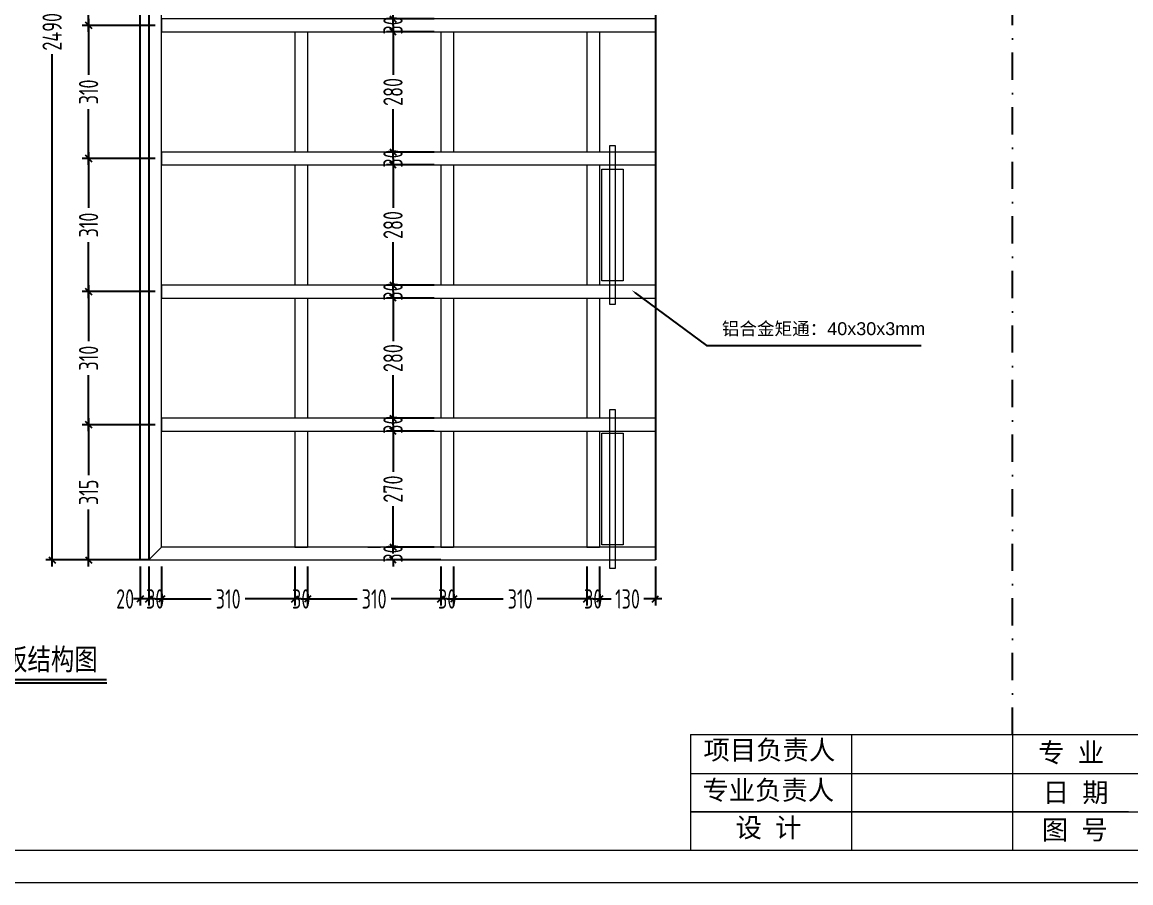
# Model space of a CAD drawing. Header units: millimetres. Extents: x 4 to 2106212, y -117026 to 198097.
# Drawn here: x 1828040 to 1830622, y 185554 to 187559 of the extents above; entities that cross this region are included whole.
import ezdxf
from ezdxf import colors
from ezdxf.entities.mleader import LeaderData, LeaderLine
from ezdxf.math import Vec2, Vec3

# ---------------------------------------------------------------- set-up
doc = ezdxf.new("R2010")
doc.units = ezdxf.units.MM
doc.linetypes.add('DASHDOT2', pattern=[12.7, 6.35, -3.175, 0, -3.175])
doc.layers.add('1', color=7, linetype='Continuous', true_color=0xffffff)
doc.layers.add('HR-dimension', color=9, linetype='Continuous')
doc.layers.add('铝通', color=4, linetype='Continuous')
for name, color, linetype, lineweight in [('YLW-Background', 45, 'Continuous', 5), ('图框', 7, 'Continuous', 13), ('文本', 3, 'Continuous', 13)]:
    doc.layers.add(name, color=color, linetype=linetype, lineweight=lineweight)
doc.styles.add('Arial', font='arial.ttf')
doc.styles.add('hztxt', font='ros1.shx', dxfattribs={"width": 0.8, "bigfont": 'hztxt.shx'})
doc.styles.get("Standard").update_dxf_attribs({"font": 'arial.ttf'})
doc.styles.add('工程字体', font='arial.ttf', dxfattribs={"width": 0.8})
doc.dimstyles.new('DIM-15', dxfattribs={"dimscale": 15, "dimtxt": 3, "dimasz": 1, "dimexe": 1, "dimexo": 1, "dimgap": 0.5, "dimtad": 0, "dimdec": 1, "dimrnd": 0.0005, "dimzin": 9, "dimdsep": 46, "dimtxsty": 'hztxt', "dimblk": 'OBLIQUE', "dimcen": 0, "dimdle": 1, "dimclrd": 9, "dimclre": 9, "dimclrt": 2, "dimazin": 2, "dimtfac": 1, "dimtdec": 1, "dimtix": 1, "dimtofl": 0, "dimtmove": 2, "dimatfit": 3, "dimfxl": 1, "dimarcsym": 2})

# ---------------------------------------------------------------- blocks, each defined once
blk = doc.blocks.new('_Oblique')
at = {"color": 0, "linetype": 'ByBlock', "lineweight": -2}
blk.add_line((-0.5, -0.5), (0.5, 0.5), dxfattribs=at)
blk = doc.blocks.new('*D388')
at = {"layer": 'Defpoints', "color": 0, "ltscale": 1.5, "transparency": 16777216}
for p in [(1828334.4, 188796.2), (1828109.3, 186306.2), (1828334.4, 186306.2)]:
    blk.add_point(p, dxfattribs=at)
at = {"layer": 'HR-dimension', "color": 9, "lineweight": -2, "ltscale": 1.5, "transparency": 16777216}
for p, q in [((1828109.3, 188811.2), (1828109.3, 187588.1)), ((1828319.4, 188796.2), (1828094.3, 188796.2)), ((1828109.3, 186291.2), (1828109.3, 187484.3)), ((1828319.4, 186306.2), (1828094.3, 186306.2))]:
    blk.add_line(p, q, dxfattribs=at)
at = {"layer": 'HR-dimension', "color": 9, "lineweight": -2, "ltscale": 1.5, "transparency": 16777216, "xscale": 15, "yscale": 15, "zscale": 15}
for p, rotation in [((1828109.3, 188796.2), 90), ((1828109.3, 186306.2), 270)]:
    blk.add_blockref('_Oblique', p, dxfattribs=dict(at, rotation=rotation))
at = {"layer": 'HR-dimension', "color": 2, "ltscale": 1.5, "transparency": 16777216, "insert": (1828109.3, 187536.2), "char_height": 45, "attachment_point": 5, "rotation": 90, "style": 'hztxt'}
blk.add_mtext('2490', dxfattribs=at)
blk = doc.blocks.new('*D315')
at = {"layer": 'Defpoints', "color": 0, "ltscale": 1.5, "transparency": 16777216}
for p in [(1829014.4, 186336.2, 0), (1828903.3, 186306.2), (1829029.4, 186306.2)]:
    blk.add_point(p, dxfattribs=at)
at = {"layer": 'HR-dimension', "color": 9, "lineweight": -2, "ltscale": 1.5, "transparency": 16777216}
for p, q in [((1828999.4, 186336.2), (1828888.3, 186336.2)), ((1828903.3, 186336.2), (1828903.3, 186351.2)), ((1829014.4, 186306.2), (1828888.3, 186306.2)), ((1828903.3, 186306.2), (1828903.3, 186291.2))]:
    blk.add_line(p, q, dxfattribs=at)
at = {"layer": 'HR-dimension', "color": 9, "lineweight": -2, "ltscale": 1.5, "transparency": 16777216, "xscale": 15, "yscale": 15, "zscale": 15}
for p, rotation in [((1828903.3, 186336.2), 270), ((1828903.3, 186306.2), 90)]:
    blk.add_blockref('_Oblique', p, dxfattribs=dict(at, rotation=rotation))
at = {"layer": 'HR-dimension', "color": 2, "ltscale": 1.5, "transparency": 16777216, "insert": (1828903.3, 186321.2), "char_height": 45, "attachment_point": 5, "rotation": 90, "style": 'hztxt'}
blk.add_mtext('30', dxfattribs=at)
blk = doc.blocks.new('*U116')
blk.add_line((0, 0), (46.16, 0))
at = {"const_width": 0.5}
blk.add_lwpolyline([(0, 0.75), (46.16, 0.75)], dxfattribs=at)
at = {"style": '工程字体', "width": 0.8}
blk.add_attdef('图名标注', (0.42, 3), '', height=5, dxfattribs=at)
blk = doc.blocks.new('*D425')
at = {"layer": 'Defpoints', "color": 0, "ltscale": 1.5, "transparency": 16777216}
for p in [(1828364.4, 187861.2), (1828194.2, 187551.2), (1828364.4, 187551.2)]:
    blk.add_point(p, dxfattribs=at)
at = {"layer": 'HR-dimension', "color": 9, "lineweight": -2, "ltscale": 1.5, "transparency": 16777216}
for p, q in [((1828349.4, 187861.2), (1828179.2, 187861.2)), ((1828194.2, 187876.2), (1828194.2, 187746.1)), ((1828194.2, 187536.2), (1828194.2, 187666.3)), ((1828349.4, 187551.2), (1828179.2, 187551.2))]:
    blk.add_line(p, q, dxfattribs=at)
at = {"layer": 'HR-dimension', "color": 9, "lineweight": -2, "ltscale": 1.5, "transparency": 16777216, "xscale": 15, "yscale": 15, "zscale": 15}
for p, rotation in [((1828194.2, 187861.2), 90), ((1828194.2, 187551.2), 270)]:
    blk.add_blockref('_Oblique', p, dxfattribs=dict(at, rotation=rotation))
at = {"layer": 'HR-dimension', "color": 2, "ltscale": 1.5, "transparency": 16777216, "insert": (1828194.2, 187706.2), "char_height": 45, "attachment_point": 5, "rotation": 90, "style": 'hztxt'}
blk.add_mtext('310', dxfattribs=at)
blk = doc.blocks.new('*D346')
at = {"layer": 'Defpoints', "color": 0, "ltscale": 1.5, "transparency": 16777216}
for p in [(1829014.4, 187846.2), (1828903.3, 187566.2), (1829014.4, 187566.2)]:
    blk.add_point(p, dxfattribs=at)
at = {"layer": 'HR-dimension', "color": 9, "lineweight": -2, "ltscale": 1.5, "transparency": 16777216}
for p, q in [((1828903.3, 187861.2), (1828903.3, 187746.1)), ((1828999.4, 187846.2), (1828888.3, 187846.2)), ((1828903.3, 187551.2), (1828903.3, 187666.3)), ((1828999.4, 187566.2), (1828888.3, 187566.2))]:
    blk.add_line(p, q, dxfattribs=at)
at = {"layer": 'HR-dimension', "color": 9, "lineweight": -2, "ltscale": 1.5, "transparency": 16777216, "xscale": 15, "yscale": 15, "zscale": 15}
for p, rotation in [((1828903.3, 187846.2), 90), ((1828903.3, 187566.2), 270)]:
    blk.add_blockref('_Oblique', p, dxfattribs=dict(at, rotation=rotation))
at = {"layer": 'HR-dimension', "color": 2, "ltscale": 1.5, "transparency": 16777216, "insert": (1828903.3, 187706.2), "char_height": 45, "attachment_point": 5, "rotation": 90, "style": 'hztxt'}
blk.add_mtext('280', dxfattribs=at)
blk = doc.blocks.new('*D347')
at = {"layer": 'Defpoints', "color": 0, "ltscale": 1.5, "transparency": 16777216}
for p in [(1829014.4, 187566.2), (1828903.3, 187536.2), (1829014.4, 187536.2)]:
    blk.add_point(p, dxfattribs=at)
at = {"layer": 'HR-dimension', "color": 9, "lineweight": -2, "ltscale": 1.5, "transparency": 16777216}
for p, q in [((1828903.3, 187566.2), (1828903.3, 187581.2)), ((1828999.4, 187566.2), (1828888.3, 187566.2)), ((1828999.4, 187536.2), (1828888.3, 187536.2)), ((1828903.3, 187536.2), (1828903.3, 187521.2))]:
    blk.add_line(p, q, dxfattribs=at)
at = {"layer": 'HR-dimension', "color": 9, "lineweight": -2, "ltscale": 1.5, "transparency": 16777216, "xscale": 15, "yscale": 15, "zscale": 15}
for p, rotation in [((1828903.3, 187566.2), 270), ((1828903.3, 187536.2), 90)]:
    blk.add_blockref('_Oblique', p, dxfattribs=dict(at, rotation=rotation))
at = {"layer": 'HR-dimension', "color": 2, "ltscale": 1.5, "transparency": 16777216, "insert": (1828903.3, 187551.2), "char_height": 45, "attachment_point": 5, "rotation": 90, "style": 'hztxt'}
blk.add_mtext('30', dxfattribs=at)
blk = doc.blocks.new('*D192')
at = {"layer": 'Defpoints', "color": 0, "ltscale": 1.5, "transparency": 16777216}
for p in [(1828674.4, 186306.2), (1828704.4, 186306.2, 0), (1828704.4, 186215.3)]:
    blk.add_point(p, dxfattribs=at)
at = {"layer": 'HR-dimension', "color": 9, "lineweight": -2, "ltscale": 1.5, "transparency": 16777216}
for p, q in [((1828674.4, 186291.2), (1828674.4, 186200.3)), ((1828704.4, 186291.2), (1828704.4, 186200.3)), ((1828674.4, 186215.3), (1828659.4, 186215.3)), ((1828704.4, 186215.3), (1828719.4, 186215.3))]:
    blk.add_line(p, q, dxfattribs=at)
at = {"layer": 'HR-dimension', "color": 9, "lineweight": -2, "ltscale": 1.5, "transparency": 16777216, "xscale": 15, "yscale": 15, "zscale": 15}
blk.add_blockref('_Oblique', (1828674.4, 186215.3), dxfattribs=at)
at = {"layer": 'HR-dimension', "color": 9, "lineweight": -2, "ltscale": 1.5, "transparency": 16777216, "xscale": 15, "yscale": 15, "zscale": 15, "rotation": 180}
blk.add_blockref('_Oblique', (1828704.4, 186215.3), dxfattribs=at)
at = {"layer": 'HR-dimension', "color": 2, "ltscale": 1.5, "transparency": 16777216, "insert": (1828689.4, 186215.3), "char_height": 45, "attachment_point": 5, "style": 'hztxt'}
blk.add_mtext('30', dxfattribs=at)
blk = doc.blocks.new('*D193')
at = {"layer": 'Defpoints', "color": 0, "ltscale": 1.5, "transparency": 16777216}
for p in [(1828704.4, 186306.2, 0), (1829014.4, 186306.2, 0), (1829014.4, 186215.3)]:
    blk.add_point(p, dxfattribs=at)
at = {"layer": 'HR-dimension', "color": 9, "lineweight": -2, "ltscale": 1.5, "transparency": 16777216}
for p, q in [((1828704.4, 186291.2), (1828704.4, 186200.3)), ((1829014.4, 186291.2), (1829014.4, 186200.3)), ((1828689.4, 186215.3), (1828819.5, 186215.3)), ((1829029.4, 186215.3), (1828899.3, 186215.3))]:
    blk.add_line(p, q, dxfattribs=at)
at = {"layer": 'HR-dimension', "color": 9, "lineweight": -2, "ltscale": 1.5, "transparency": 16777216, "xscale": 15, "yscale": 15, "zscale": 15, "rotation": 180}
blk.add_blockref('_Oblique', (1828704.4, 186215.3), dxfattribs=at)
at = {"layer": 'HR-dimension', "color": 9, "lineweight": -2, "ltscale": 1.5, "transparency": 16777216, "xscale": 15, "yscale": 15, "zscale": 15}
blk.add_blockref('_Oblique', (1829014.4, 186215.3), dxfattribs=at)
at = {"layer": 'HR-dimension', "color": 2, "ltscale": 1.5, "transparency": 16777216, "insert": (1828859.4, 186215.3), "char_height": 45, "attachment_point": 5, "style": 'hztxt'}
blk.add_mtext('310', dxfattribs=at)
blk = doc.blocks.new('*D194')
at = {"layer": 'Defpoints', "color": 0, "ltscale": 1.5, "transparency": 16777216}
for p in [(1829014.4, 186306.2, 0), (1829044.4, 186306.2, 0), (1829044.4, 186215.3)]:
    blk.add_point(p, dxfattribs=at)
at = {"layer": 'HR-dimension', "color": 9, "lineweight": -2, "ltscale": 1.5, "transparency": 16777216}
for p, q in [((1829014.4, 186291.2), (1829014.4, 186200.3)), ((1829044.4, 186291.2), (1829044.4, 186200.3)), ((1829014.4, 186215.3), (1828999.4, 186215.3)), ((1829044.4, 186215.3), (1829059.4, 186215.3))]:
    blk.add_line(p, q, dxfattribs=at)
at = {"layer": 'HR-dimension', "color": 9, "lineweight": -2, "ltscale": 1.5, "transparency": 16777216, "xscale": 15, "yscale": 15, "zscale": 15}
blk.add_blockref('_Oblique', (1829014.4, 186215.3), dxfattribs=at)
at = {"layer": 'HR-dimension', "color": 9, "lineweight": -2, "ltscale": 1.5, "transparency": 16777216, "xscale": 15, "yscale": 15, "zscale": 15, "rotation": 180}
blk.add_blockref('_Oblique', (1829044.4, 186215.3), dxfattribs=at)
at = {"layer": 'HR-dimension', "color": 2, "ltscale": 1.5, "transparency": 16777216, "insert": (1829029.4, 186215.3), "char_height": 45, "attachment_point": 5, "style": 'hztxt'}
blk.add_mtext('30', dxfattribs=at)
blk = doc.blocks.new('*D195')
at = {"layer": 'Defpoints', "color": 0, "ltscale": 1.5, "transparency": 16777216}
for p in [(1829044.4, 186306.2, 0), (1829354.4, 186306.2, 0), (1829354.4, 186215.3)]:
    blk.add_point(p, dxfattribs=at)
at = {"layer": 'HR-dimension', "color": 9, "lineweight": -2, "ltscale": 1.5, "transparency": 16777216}
for p, q in [((1829044.4, 186291.2), (1829044.4, 186200.3)), ((1829354.4, 186291.2), (1829354.4, 186200.3)), ((1829029.4, 186215.3), (1829159.5, 186215.3)), ((1829369.4, 186215.3), (1829239.3, 186215.3))]:
    blk.add_line(p, q, dxfattribs=at)
at = {"layer": 'HR-dimension', "color": 9, "lineweight": -2, "ltscale": 1.5, "transparency": 16777216, "xscale": 15, "yscale": 15, "zscale": 15, "rotation": 180}
blk.add_blockref('_Oblique', (1829044.4, 186215.3), dxfattribs=at)
at = {"layer": 'HR-dimension', "color": 9, "lineweight": -2, "ltscale": 1.5, "transparency": 16777216, "xscale": 15, "yscale": 15, "zscale": 15}
blk.add_blockref('_Oblique', (1829354.4, 186215.3), dxfattribs=at)
at = {"layer": 'HR-dimension', "color": 2, "ltscale": 1.5, "transparency": 16777216, "insert": (1829199.4, 186215.3), "char_height": 45, "attachment_point": 5, "style": 'hztxt'}
blk.add_mtext('310', dxfattribs=at)
blk = doc.blocks.new('*D196')
at = {"layer": 'Defpoints', "color": 0, "ltscale": 1.5, "transparency": 16777216}
for p in [(1829354.4, 186306.2, 0), (1829384.4, 186306.2, 0), (1829384.4, 186215.3)]:
    blk.add_point(p, dxfattribs=at)
at = {"layer": 'HR-dimension', "color": 9, "lineweight": -2, "ltscale": 1.5, "transparency": 16777216}
for p, q in [((1829354.4, 186291.2), (1829354.4, 186200.3)), ((1829384.4, 186291.2), (1829384.4, 186200.3)), ((1829354.4, 186215.3), (1829339.4, 186215.3)), ((1829384.4, 186215.3), (1829399.4, 186215.3))]:
    blk.add_line(p, q, dxfattribs=at)
at = {"layer": 'HR-dimension', "color": 9, "lineweight": -2, "ltscale": 1.5, "transparency": 16777216, "xscale": 15, "yscale": 15, "zscale": 15}
blk.add_blockref('_Oblique', (1829354.4, 186215.3), dxfattribs=at)
at = {"layer": 'HR-dimension', "color": 9, "lineweight": -2, "ltscale": 1.5, "transparency": 16777216, "xscale": 15, "yscale": 15, "zscale": 15, "rotation": 180}
blk.add_blockref('_Oblique', (1829384.4, 186215.3), dxfattribs=at)
at = {"layer": 'HR-dimension', "color": 2, "ltscale": 1.5, "transparency": 16777216, "insert": (1829369.4, 186215.3), "char_height": 45, "attachment_point": 5, "style": 'hztxt'}
blk.add_mtext('30', dxfattribs=at)
blk = doc.blocks.new('*D197')
at = {"layer": 'Defpoints', "color": 0, "ltscale": 1.5, "transparency": 16777216}
for p in [(1829384.4, 186306.2, 0), (1829514.4, 186306.2), (1829514.4, 186215.3)]:
    blk.add_point(p, dxfattribs=at)
at = {"layer": 'HR-dimension', "color": 9, "lineweight": -2, "ltscale": 1.5, "transparency": 16777216}
for p, q in [((1829384.4, 186291.2), (1829384.4, 186200.3)), ((1829514.4, 186291.2), (1829514.4, 186200.3)), ((1829369.4, 186215.3), (1829411.3, 186215.3)), ((1829529.4, 186215.3), (1829487.5, 186215.3))]:
    blk.add_line(p, q, dxfattribs=at)
at = {"layer": 'HR-dimension', "color": 9, "lineweight": -2, "ltscale": 1.5, "transparency": 16777216, "xscale": 15, "yscale": 15, "zscale": 15, "rotation": 180}
blk.add_blockref('_Oblique', (1829384.4, 186215.3), dxfattribs=at)
at = {"layer": 'HR-dimension', "color": 9, "lineweight": -2, "ltscale": 1.5, "transparency": 16777216, "xscale": 15, "yscale": 15, "zscale": 15}
blk.add_blockref('_Oblique', (1829514.4, 186215.3), dxfattribs=at)
at = {"layer": 'HR-dimension', "color": 2, "ltscale": 1.5, "transparency": 16777216, "insert": (1829449.4, 186215.3), "char_height": 45, "attachment_point": 5, "style": 'hztxt'}
blk.add_mtext('130', dxfattribs=at)
blk = doc.blocks.new('*D198')
at = {"layer": 'Defpoints', "color": 0, "ltscale": 1.5, "transparency": 16777216}
for p in [(1828364.4, 186306.2), (1828674.4, 186306.2), (1828364.4, 186215.3)]:
    blk.add_point(p, dxfattribs=at)
at = {"layer": 'HR-dimension', "color": 9, "lineweight": -2, "ltscale": 1.5, "transparency": 16777216}
for p, q in [((1828364.4, 186291.2), (1828364.4, 186200.3)), ((1828674.4, 186291.2), (1828674.4, 186200.3)), ((1828349.4, 186215.3), (1828479.5, 186215.3)), ((1828689.4, 186215.3), (1828559.3, 186215.3))]:
    blk.add_line(p, q, dxfattribs=at)
at = {"layer": 'HR-dimension', "color": 9, "lineweight": -2, "ltscale": 1.5, "transparency": 16777216, "xscale": 15, "yscale": 15, "zscale": 15, "rotation": 180}
blk.add_blockref('_Oblique', (1828364.4, 186215.3), dxfattribs=at)
at = {"layer": 'HR-dimension', "color": 9, "lineweight": -2, "ltscale": 1.5, "transparency": 16777216, "xscale": 15, "yscale": 15, "zscale": 15}
blk.add_blockref('_Oblique', (1828674.4, 186215.3), dxfattribs=at)
at = {"layer": 'HR-dimension', "color": 2, "ltscale": 1.5, "transparency": 16777216, "insert": (1828519.4, 186215.3), "char_height": 45, "attachment_point": 5, "style": 'hztxt'}
blk.add_mtext('310', dxfattribs=at)
blk = doc.blocks.new('*D199')
at = {"layer": 'Defpoints', "color": 0, "ltscale": 1.5, "transparency": 16777216}
for p in [(1828334.4, 186306.2), (1828364.4, 186306.2), (1828334.4, 186215.3)]:
    blk.add_point(p, dxfattribs=at)
at = {"layer": 'HR-dimension', "color": 9, "lineweight": -2, "ltscale": 1.5, "transparency": 16777216}
for p, q in [((1828334.4, 186291.2), (1828334.4, 186200.3)), ((1828364.4, 186291.2), (1828364.4, 186200.3)), ((1828334.4, 186215.3), (1828319.4, 186215.3)), ((1828364.4, 186215.3), (1828379.4, 186215.3))]:
    blk.add_line(p, q, dxfattribs=at)
at = {"layer": 'HR-dimension', "color": 9, "lineweight": -2, "ltscale": 1.5, "transparency": 16777216, "xscale": 15, "yscale": 15, "zscale": 15}
blk.add_blockref('_Oblique', (1828334.4, 186215.3), dxfattribs=at)
at = {"layer": 'HR-dimension', "color": 9, "lineweight": -2, "ltscale": 1.5, "transparency": 16777216, "xscale": 15, "yscale": 15, "zscale": 15, "rotation": 180}
blk.add_blockref('_Oblique', (1828364.4, 186215.3), dxfattribs=at)
at = {"layer": 'HR-dimension', "color": 2, "ltscale": 1.5, "transparency": 16777216, "insert": (1828349.4, 186215.3), "char_height": 45, "attachment_point": 5, "style": 'hztxt'}
blk.add_mtext('30', dxfattribs=at)
blk = doc.blocks.new('*D200')
at = {"color": 9, "lineweight": -2, "transparency": 16777216}
for p, q in [((1828314.4, 186291.2), (1828314.4, 186200.3)), ((1828334.4, 186291.2), (1828334.4, 186200.3)), ((1828349.4, 186215.3), (1828299.4, 186215.3))]:
    blk.add_line(p, q, dxfattribs=at)
at = {"layer": 'Defpoints', "color": 0, "transparency": 16777216}
for p in [(1828314.4, 186306.2), (1828334.4, 186306.2), (1828314.4, 186215.3)]:
    blk.add_point(p, dxfattribs=at)
at = {"color": 9, "lineweight": -2, "transparency": 16777216, "xscale": 15, "yscale": 15, "zscale": 15, "rotation": 180}
blk.add_blockref('_Oblique', (1828314.4, 186215.3), dxfattribs=at)
at = {"color": 9, "lineweight": -2, "transparency": 16777216, "xscale": 15, "yscale": 15, "zscale": 15}
blk.add_blockref('_Oblique', (1828334.4, 186215.3), dxfattribs=at)
at = {"color": 2, "transparency": 16777216, "insert": (1828279.4, 186215.3), "char_height": 45, "attachment_point": 5, "style": 'hztxt'}
blk.add_mtext('20', dxfattribs=at)
blk = doc.blocks.new('GW-TK')
at = {"layer": '图框', "linetype": 'Continuous'}
for p, q in [((927383.55, 464441.02), (927383.55, 464423.01)), ((927408.55, 464441.02), (927408.55, 464423.01)), ((927433.55, 464441.02), (927433.55, 464423.01)), ((927383.55, 464435.01), (927523.55, 464435.01)), ((927451.56, 464429.01), (927383.55, 464429.01)), ((927383.55, 464429.01), (927598.55, 464429.01))]:
    blk.add_line(p, q, dxfattribs=at)
at = {"layer": '图框'}
for points in [[(927183.55, 464715.01), (927603.55, 464715.01), (927603.55, 464418.01), (927183.55, 464418.01)], [(927188.55, 464710.01), (927598.55, 464710.01), (927598.55, 464423.01), (927188.55, 464423.01)]]:
    blk.add_lwpolyline(points, close=True, dxfattribs=at)
at = {"layer": '图框', "linetype": 'Continuous'}
blk.add_lwpolyline([(927383.55, 464441.02), (927598.55, 464441.02)], dxfattribs=at)
at = {"layer": '图框', "linetype": 'Continuous', "char_height": 3, "attachment_point": 1}
for s, width, heights, insert in [('{\\fSimSun|b0|i0|c134|p2;项目负责人}', 26.0225, [0], (927385.56, 464440.15)), ('{\\fSimSun|b0|i0|c134|p2;专 业}', 12.8345, [0], (927437.53, 464439.73)), ('{\\fSimSun|b0|i0|c134|p2;专业负责人}', 24.6361, [2.04], (927385.39, 464433.9)), ('{\\fSimSun|b0|i0|c134|p2;日 期}', 11.224, [0], (927438.25, 464433.55)), ('{\\fSimSun|b0|i0|c134|p2;设 计}', 16.2353, [0], (927390.55, 464428.09)), ('{\\fSimSun|b0|i0|c134|p2;图 号}', 23.6261, [0], (927438.11, 464427.75))]:
    blk.add_mtext_dynamic_manual_height_columns(s, width=width, gutter_width=17.5, heights=heights, dxfattribs=dict(at, insert=insert))
blk = doc.blocks.new('*D593')
at = {"layer": 'Defpoints', "color": 0, "ltscale": 1.5, "transparency": 16777216}
for p in [(1829014.4, 187536.2), (1828903.3, 187256.2), (1829014.4, 187256.2)]:
    blk.add_point(p, dxfattribs=at)
at = {"layer": 'HR-dimension', "color": 9, "lineweight": -2, "ltscale": 1.5, "transparency": 16777216}
for p, q in [((1828903.3, 187551.2), (1828903.3, 187436.1)), ((1828999.4, 187536.2), (1828888.3, 187536.2)), ((1828903.3, 187241.2), (1828903.3, 187356.3)), ((1828999.4, 187256.2), (1828888.3, 187256.2))]:
    blk.add_line(p, q, dxfattribs=at)
at = {"layer": 'HR-dimension', "color": 9, "lineweight": -2, "ltscale": 1.5, "transparency": 16777216, "xscale": 15, "yscale": 15, "zscale": 15}
for p, rotation in [((1828903.3, 187536.2), 90), ((1828903.3, 187256.2), 270)]:
    blk.add_blockref('_Oblique', p, dxfattribs=dict(at, rotation=rotation))
at = {"layer": 'HR-dimension', "color": 2, "ltscale": 1.5, "transparency": 16777216, "insert": (1828903.3, 187396.2), "char_height": 45, "attachment_point": 5, "rotation": 90, "style": 'hztxt'}
blk.add_mtext('280', dxfattribs=at)
blk = doc.blocks.new('*D594')
at = {"layer": 'Defpoints', "color": 0, "ltscale": 1.5, "transparency": 16777216}
for p in [(1829014.4, 187256.2), (1828903.3, 187226.2), (1829014.4, 187226.2)]:
    blk.add_point(p, dxfattribs=at)
at = {"layer": 'HR-dimension', "color": 9, "lineweight": -2, "ltscale": 1.5, "transparency": 16777216}
for p, q in [((1828903.3, 187256.2), (1828903.3, 187271.2)), ((1828999.4, 187256.2), (1828888.3, 187256.2)), ((1828999.4, 187226.2), (1828888.3, 187226.2)), ((1828903.3, 187226.2), (1828903.3, 187211.2))]:
    blk.add_line(p, q, dxfattribs=at)
at = {"layer": 'HR-dimension', "color": 9, "lineweight": -2, "ltscale": 1.5, "transparency": 16777216, "xscale": 15, "yscale": 15, "zscale": 15}
for p, rotation in [((1828903.3, 187256.2), 270), ((1828903.3, 187226.2), 90)]:
    blk.add_blockref('_Oblique', p, dxfattribs=dict(at, rotation=rotation))
at = {"layer": 'HR-dimension', "color": 2, "ltscale": 1.5, "transparency": 16777216, "insert": (1828903.3, 187241.2), "char_height": 45, "attachment_point": 5, "rotation": 90, "style": 'hztxt'}
blk.add_mtext('30', dxfattribs=at)
blk = doc.blocks.new('*D595')
at = {"layer": 'Defpoints', "color": 0, "ltscale": 1.5, "transparency": 16777216}
for p in [(1829014.4, 187226.2), (1828903.3, 186946.2), (1829014.4, 186946.2)]:
    blk.add_point(p, dxfattribs=at)
at = {"layer": 'HR-dimension', "color": 9, "lineweight": -2, "ltscale": 1.5, "transparency": 16777216}
for p, q in [((1828903.3, 187241.2), (1828903.3, 187126.1)), ((1828999.4, 187226.2), (1828888.3, 187226.2)), ((1828903.3, 186931.2), (1828903.3, 187046.3)), ((1828999.4, 186946.2), (1828888.3, 186946.2))]:
    blk.add_line(p, q, dxfattribs=at)
at = {"layer": 'HR-dimension', "color": 9, "lineweight": -2, "ltscale": 1.5, "transparency": 16777216, "xscale": 15, "yscale": 15, "zscale": 15}
for p, rotation in [((1828903.3, 187226.2), 90), ((1828903.3, 186946.2), 270)]:
    blk.add_blockref('_Oblique', p, dxfattribs=dict(at, rotation=rotation))
at = {"layer": 'HR-dimension', "color": 2, "ltscale": 1.5, "transparency": 16777216, "insert": (1828903.3, 187086.2), "char_height": 45, "attachment_point": 5, "rotation": 90, "style": 'hztxt'}
blk.add_mtext('280', dxfattribs=at)
blk = doc.blocks.new('*D596')
at = {"layer": 'Defpoints', "color": 0, "ltscale": 1.5, "transparency": 16777216}
for p in [(1829014.4, 186946.2), (1828903.3, 186916.2), (1829014.4, 186916.2)]:
    blk.add_point(p, dxfattribs=at)
at = {"layer": 'HR-dimension', "color": 9, "lineweight": -2, "ltscale": 1.5, "transparency": 16777216}
for p, q in [((1828903.3, 186946.2), (1828903.3, 186961.2)), ((1828999.4, 186946.2), (1828888.3, 186946.2)), ((1828999.4, 186916.2), (1828888.3, 186916.2)), ((1828903.3, 186916.2), (1828903.3, 186901.2))]:
    blk.add_line(p, q, dxfattribs=at)
at = {"layer": 'HR-dimension', "color": 9, "lineweight": -2, "ltscale": 1.5, "transparency": 16777216, "xscale": 15, "yscale": 15, "zscale": 15}
for p, rotation in [((1828903.3, 186946.2), 270), ((1828903.3, 186916.2), 90)]:
    blk.add_blockref('_Oblique', p, dxfattribs=dict(at, rotation=rotation))
at = {"layer": 'HR-dimension', "color": 2, "ltscale": 1.5, "transparency": 16777216, "insert": (1828903.3, 186931.2), "char_height": 45, "attachment_point": 5, "rotation": 90, "style": 'hztxt'}
blk.add_mtext('30', dxfattribs=at)
blk = doc.blocks.new('*D597')
at = {"layer": 'Defpoints', "color": 0, "ltscale": 1.5, "transparency": 16777216}
for p in [(1829014.4, 186916.2), (1828903.3, 186636.2), (1829014.4, 186636.2)]:
    blk.add_point(p, dxfattribs=at)
at = {"layer": 'HR-dimension', "color": 9, "lineweight": -2, "ltscale": 1.5, "transparency": 16777216}
for p, q in [((1828903.3, 186931.2), (1828903.3, 186816.1)), ((1828999.4, 186916.2), (1828888.3, 186916.2)), ((1828903.3, 186621.2), (1828903.3, 186736.3)), ((1828999.4, 186636.2), (1828888.3, 186636.2))]:
    blk.add_line(p, q, dxfattribs=at)
at = {"layer": 'HR-dimension', "color": 9, "lineweight": -2, "ltscale": 1.5, "transparency": 16777216, "xscale": 15, "yscale": 15, "zscale": 15}
for p, rotation in [((1828903.3, 186916.2), 90), ((1828903.3, 186636.2), 270)]:
    blk.add_blockref('_Oblique', p, dxfattribs=dict(at, rotation=rotation))
at = {"layer": 'HR-dimension', "color": 2, "ltscale": 1.5, "transparency": 16777216, "insert": (1828903.3, 186776.2), "char_height": 45, "attachment_point": 5, "rotation": 90, "style": 'hztxt'}
blk.add_mtext('280', dxfattribs=at)
blk = doc.blocks.new('*D598')
at = {"layer": 'Defpoints', "color": 0, "ltscale": 1.5, "transparency": 16777216}
for p in [(1829014.4, 186636.2), (1828903.3, 186606.2), (1829014.4, 186606.2)]:
    blk.add_point(p, dxfattribs=at)
at = {"layer": 'HR-dimension', "color": 9, "lineweight": -2, "ltscale": 1.5, "transparency": 16777216}
for p, q in [((1828903.3, 186636.2), (1828903.3, 186651.2)), ((1828999.4, 186636.2), (1828888.3, 186636.2)), ((1828999.4, 186606.2), (1828888.3, 186606.2)), ((1828903.3, 186606.2), (1828903.3, 186591.2))]:
    blk.add_line(p, q, dxfattribs=at)
at = {"layer": 'HR-dimension', "color": 9, "lineweight": -2, "ltscale": 1.5, "transparency": 16777216, "xscale": 15, "yscale": 15, "zscale": 15}
for p, rotation in [((1828903.3, 186636.2), 270), ((1828903.3, 186606.2), 90)]:
    blk.add_blockref('_Oblique', p, dxfattribs=dict(at, rotation=rotation))
at = {"layer": 'HR-dimension', "color": 2, "ltscale": 1.5, "transparency": 16777216, "insert": (1828903.3, 186621.2), "char_height": 45, "attachment_point": 5, "rotation": 90, "style": 'hztxt'}
blk.add_mtext('30', dxfattribs=at)
blk = doc.blocks.new('*D599')
at = {"layer": 'Defpoints', "color": 0, "ltscale": 1.5, "transparency": 16777216}
for p in [(1829014.4, 186606.2), (1828903.3, 186336.2), (1829014.4, 186336.2)]:
    blk.add_point(p, dxfattribs=at)
at = {"layer": 'HR-dimension', "color": 9, "lineweight": -2, "ltscale": 1.5, "transparency": 16777216}
for p, q in [((1828903.3, 186621.2), (1828903.3, 186511.1)), ((1828999.4, 186606.2), (1828888.3, 186606.2)), ((1828903.3, 186321.2), (1828903.3, 186431.3)), ((1828999.4, 186336.2), (1828888.3, 186336.2))]:
    blk.add_line(p, q, dxfattribs=at)
at = {"layer": 'HR-dimension', "color": 9, "lineweight": -2, "ltscale": 1.5, "transparency": 16777216, "xscale": 15, "yscale": 15, "zscale": 15}
for p, rotation in [((1828903.3, 186606.2), 90), ((1828903.3, 186336.2), 270)]:
    blk.add_blockref('_Oblique', p, dxfattribs=dict(at, rotation=rotation))
at = {"layer": 'HR-dimension', "color": 2, "ltscale": 1.5, "transparency": 16777216, "insert": (1828903.3, 186471.2), "char_height": 45, "attachment_point": 5, "rotation": 90, "style": 'hztxt'}
blk.add_mtext('270', dxfattribs=at)
blk = doc.blocks.new('*D600')
at = {"layer": 'Defpoints', "color": 0, "ltscale": 1.5, "transparency": 16777216}
for p in [(1828364.4, 187551.2), (1828194.2, 187241.2), (1828364.4, 187241.2)]:
    blk.add_point(p, dxfattribs=at)
at = {"layer": 'HR-dimension', "color": 9, "lineweight": -2, "ltscale": 1.5, "transparency": 16777216}
for p, q in [((1828349.4, 187551.2), (1828179.2, 187551.2)), ((1828194.2, 187566.2), (1828194.2, 187436.1)), ((1828194.2, 187226.2), (1828194.2, 187356.3)), ((1828349.4, 187241.2), (1828179.2, 187241.2))]:
    blk.add_line(p, q, dxfattribs=at)
at = {"layer": 'HR-dimension', "color": 9, "lineweight": -2, "ltscale": 1.5, "transparency": 16777216, "xscale": 15, "yscale": 15, "zscale": 15}
for p, rotation in [((1828194.2, 187551.2), 90), ((1828194.2, 187241.2), 270)]:
    blk.add_blockref('_Oblique', p, dxfattribs=dict(at, rotation=rotation))
at = {"layer": 'HR-dimension', "color": 2, "ltscale": 1.5, "transparency": 16777216, "insert": (1828194.2, 187396.2), "char_height": 45, "attachment_point": 5, "rotation": 90, "style": 'hztxt'}
blk.add_mtext('310', dxfattribs=at)
blk = doc.blocks.new('*D601')
at = {"layer": 'Defpoints', "color": 0, "ltscale": 1.5, "transparency": 16777216}
for p in [(1828364.4, 187241.2), (1828194.2, 186931.2), (1828364.4, 186931.2)]:
    blk.add_point(p, dxfattribs=at)
at = {"layer": 'HR-dimension', "color": 9, "lineweight": -2, "ltscale": 1.5, "transparency": 16777216}
for p, q in [((1828349.4, 187241.2), (1828179.2, 187241.2)), ((1828194.2, 187256.2), (1828194.2, 187126.1)), ((1828194.2, 186916.2), (1828194.2, 187046.3)), ((1828349.4, 186931.2), (1828179.2, 186931.2))]:
    blk.add_line(p, q, dxfattribs=at)
at = {"layer": 'HR-dimension', "color": 9, "lineweight": -2, "ltscale": 1.5, "transparency": 16777216, "xscale": 15, "yscale": 15, "zscale": 15}
for p, rotation in [((1828194.2, 187241.2), 90), ((1828194.2, 186931.2), 270)]:
    blk.add_blockref('_Oblique', p, dxfattribs=dict(at, rotation=rotation))
at = {"layer": 'HR-dimension', "color": 2, "ltscale": 1.5, "transparency": 16777216, "insert": (1828194.2, 187086.2), "char_height": 45, "attachment_point": 5, "rotation": 90, "style": 'hztxt'}
blk.add_mtext('310', dxfattribs=at)
blk = doc.blocks.new('*D602')
at = {"layer": 'Defpoints', "color": 0, "ltscale": 1.5, "transparency": 16777216}
for p in [(1828364.4, 186931.2), (1828194.2, 186621.2), (1828364.4, 186621.2)]:
    blk.add_point(p, dxfattribs=at)
at = {"layer": 'HR-dimension', "color": 9, "lineweight": -2, "ltscale": 1.5, "transparency": 16777216}
for p, q in [((1828349.4, 186931.2), (1828179.2, 186931.2)), ((1828194.2, 186946.2), (1828194.2, 186816.1)), ((1828194.2, 186606.2), (1828194.2, 186736.3)), ((1828349.4, 186621.2), (1828179.2, 186621.2))]:
    blk.add_line(p, q, dxfattribs=at)
at = {"layer": 'HR-dimension', "color": 9, "lineweight": -2, "ltscale": 1.5, "transparency": 16777216, "xscale": 15, "yscale": 15, "zscale": 15}
for p, rotation in [((1828194.2, 186931.2), 90), ((1828194.2, 186621.2), 270)]:
    blk.add_blockref('_Oblique', p, dxfattribs=dict(at, rotation=rotation))
at = {"layer": 'HR-dimension', "color": 2, "ltscale": 1.5, "transparency": 16777216, "insert": (1828194.2, 186776.2), "char_height": 45, "attachment_point": 5, "rotation": 90, "style": 'hztxt'}
blk.add_mtext('310', dxfattribs=at)
blk = doc.blocks.new('*D603')
at = {"layer": 'Defpoints', "color": 0, "ltscale": 1.5, "transparency": 16777216}
for p in [(1828364.4, 186621.2), (1828194.2, 186306.2), (1828334.4, 186306.2)]:
    blk.add_point(p, dxfattribs=at)
at = {"layer": 'HR-dimension', "color": 9, "lineweight": -2, "ltscale": 1.5, "transparency": 16777216}
for p, q in [((1828349.4, 186621.2), (1828179.2, 186621.2)), ((1828194.2, 186636.2), (1828194.2, 186503.6)), ((1828194.2, 186291.2), (1828194.2, 186423.8)), ((1828319.4, 186306.2), (1828179.2, 186306.2))]:
    blk.add_line(p, q, dxfattribs=at)
at = {"layer": 'HR-dimension', "color": 9, "lineweight": -2, "ltscale": 1.5, "transparency": 16777216, "xscale": 15, "yscale": 15, "zscale": 15}
for p, rotation in [((1828194.2, 186621.2), 90), ((1828194.2, 186306.2), 270)]:
    blk.add_blockref('_Oblique', p, dxfattribs=dict(at, rotation=rotation))
at = {"layer": 'HR-dimension', "color": 2, "ltscale": 1.5, "transparency": 16777216, "insert": (1828194.2, 186463.7), "char_height": 45, "attachment_point": 5, "rotation": 90, "style": 'hztxt'}
blk.add_mtext('315', dxfattribs=at)

msp = doc.modelspace()

# ---------------------------------------------------------------- linework, layer by layer
at = {"layer": '1', "color": 1}
msp.add_lwpolyline([(1828314.4362, 188796.1773), (1828334.4354, 188796.1773), (1828334.4354, 186306.1828), (1828314.4362, 186306.1828)], close=True, dxfattribs=at)
at = {"layer": 'HR-dimension', "color": 8, "linetype": 'DASHDOT2', "ltscale": 10}
msp.add_line((1830346.1435, 185899.2478), (1830346.1435, 189899.2487), dxfattribs=at)
at = {"layer": 'YLW-Background'}
for points, elevation in [([(1829408.4354, 187271.177), (1829420.4354, 187271.177), (1829420.4354, 186901.1797), (1829408.4354, 186901.1797)], 0.0007), ([(1829389.4354, 187216.18), (1829439.4354, 187216.18), (1829439.4354, 186956.1797), (1829389.4354, 186956.1797)], 0.0007), ([(1829408.4354, 186656.1797), (1829420.4354, 186656.1797), (1829420.4354, 186286.1825), (1829408.4354, 186286.1825)], 0.001), ([(1829389.4354, 186601.1828), (1829439.4354, 186601.1828), (1829439.4354, 186341.1825), (1829389.4354, 186341.1825)], 0.001)]:
    msp.add_lwpolyline(points, close=True, dxfattribs=dict(at, elevation=elevation))
at = {"layer": '图框'}
for p, q in [((1828364.4354, 186336.1828), (1828364.4354, 188766.1773)), ((1828674.4354, 187536.18, -0.0002), (1828674.4354, 187256.18, -0.0004)), ((1828704.4354, 187536.18, -0.0002), (1828704.4354, 187256.18, -0.0004)), ((1829014.3974, 187536.18, -0.0002), (1829014.3974, 187256.18, -0.0004)), ((1829044.3974, 187536.18, -0.0002), (1829044.3974, 187256.18, -0.0004)), ((1829354.4354, 187536.18, -0.0002), (1829354.4354, 187256.18, -0.0004)), ((1829384.4354, 187536.18, -0.0002), (1829384.4354, 187256.18, -0.0004)), ((1828674.4354, 187226.18, -0.0002), (1828674.4354, 186946.18, -0.0004)), ((1828704.4354, 187226.18, -0.0002), (1828704.4354, 186946.18, -0.0004)), ((1829014.3974, 187226.18, -0.0002), (1829014.3974, 186946.18, -0.0004)), ((1829044.3974, 187226.18, -0.0002), (1829044.3974, 186946.18, -0.0004)), ((1829354.4354, 187226.18, -0.0002), (1829354.4354, 186946.18, -0.0004)), ((1829384.4354, 187226.18, -0.0002), (1829384.4354, 186946.18, -0.0004)), ((1828674.4354, 186916.18, -0.0002), (1828674.4354, 186636.18, -0.0004)), ((1828704.4354, 186916.18, -0.0002), (1828704.4354, 186636.18, -0.0004)), ((1829014.3974, 186916.18, -0.0002), (1829014.3974, 186636.18, -0.0004)), ((1829044.3974, 186916.18, -0.0002), (1829044.3974, 186636.18, -0.0004)), ((1829354.4354, 186916.18, -0.0002), (1829354.4354, 186636.18, -0.0004)), ((1829384.4354, 186916.18, -0.0002), (1829384.4354, 186636.18, -0.0004)), ((1828674.4354, 186606.18, -0.0002), (1828674.4354, 186336.1828)), ((1828704.4354, 186606.18, -0.0002), (1828704.4354, 186336.1828)), ((1829014.3974, 186606.18, -0.0002), (1829014.3974, 186336.1828)), ((1829044.3974, 186606.18, -0.0002), (1829044.3974, 186336.1828)), ((1829354.4354, 186606.18, -0.0002), (1829354.4354, 186336.1828)), ((1829384.4354, 186606.18, -0.0002), (1829384.4354, 186336.1828)), ((1828674.4354, 186336.1828, -0.0005), (1828704.4354, 186336.1828, -0.0005)), ((1828844.4354, 186336.1828, -0.0005), (1828874.4354, 186336.1828, -0.0005)), ((1829014.3974, 186336.1828, -0.0005), (1829044.3974, 186336.1828, -0.0005)), ((1829354.4354, 186336.1828, -0.0005), (1829384.4354, 186336.1828, -0.0005))]:
    msp.add_line(p, q, dxfattribs=at)
for points in [[(1829514.4354, 187566.18), (1828364.4354, 187566.18), (1828364.4354, 187536.18), (1829514.4354, 187536.18)], [(1829514.4354, 187256.18), (1828364.4354, 187256.18), (1828364.4354, 187226.18), (1829514.4354, 187226.18)], [(1829514.4354, 186946.18), (1828364.4354, 186946.18), (1828364.4354, 186916.18), (1829514.4354, 186916.18)], [(1829514.4354, 186636.18), (1828364.4354, 186636.18), (1828364.4354, 186606.18), (1829514.4354, 186606.18)], [(1829514.4354, 186336.1828), (1828364.4354, 186336.1828), (1828334.4354, 186306.1828), (1829514.4354, 186306.1828)]]:
    msp.add_lwpolyline(points, close=True, dxfattribs=at)
at = {"layer": '铝通'}
msp.add_line((1829514.4354, 188796.1773, -0.001), (1829514.4354, 186306.1828, -0.001), dxfattribs=at)

# ---------------------------------------------------------------- block references
at = {"xscale": 10, "yscale": 10, "zscale": 10}
msp.add_blockref('*U116', (1827774.8897, 186019.856), dxfattribs=at).add_auto_attribs({'图名标注': '引桥下踏板结构图'})
at = {"layer": '文本', "xscale": 15, "yscale": 15, "zscale": 15}
msp.add_blockref('GW-TK', (-12081157.0574, -6780716.0096), dxfattribs=at)

# ---------------------------------------------------------------- texts
at = {"layer": '文本', "style": 'Arial'}
msp.add_text('铝合金矩通：40x30x3mm', height=30, dxfattribs=at).set_placement((1829669.0898, 186829.7819))

# ---------------------------------------------------------------- dimensions: what is measured, and where the dimension line sits
dim = msp.add_linear_dim(base=(1828314.4362, 186215.3427), p1=(1828334.4354, 186306.1828), p2=(1828314.4362, 186306.1828), dimstyle='DIM-15')
dim.commit()
dim.dimension.update_dxf_attribs({"geometry": '*D200', "text_midpoint": (1828279.427, 186215.3427), "dimtype": 160})
at = {"layer": 'HR-dimension', "ltscale": 1.5}
dim = msp.add_linear_dim(base=(1828109.349, 186306.1828), p1=(1828334.4354, 188796.1773), p2=(1828334.4354, 186306.1828), angle=90, dimstyle='DIM-15', dxfattribs=at)
dim.commit()
dim.dimension.update_dxf_attribs({"geometry": '*D388', "text_midpoint": (1828109.349, 187536.18), "dimtype": 160})
for base, p1, p2, picture, middle in [((1828194.2045, 187551.18), (1828364.4354, 187861.18), (1828364.4354, 187551.18), '*D425', (1828194.2045, 187706.18)), ((1828903.2689, 187566.18), (1829014.3974, 187846.18), (1829014.3974, 187566.18), '*D346', (1828903.2689, 187706.18)), ((1828903.2689, 187536.18), (1829014.3974, 187566.18), (1829014.3974, 187536.18), '*D347', (1828903.2689, 187551.18)), ((1828194.2045, 187241.18), (1828364.4354, 187551.18), (1828364.4354, 187241.18), '*D600', (1828194.2045, 187396.18)), ((1828903.2689, 187256.18), (1829014.3974, 187536.18), (1829014.3974, 187256.18), '*D593', (1828903.2689, 187396.18)), ((1828903.2689, 187226.18), (1829014.3974, 187256.18), (1829014.3974, 187226.18), '*D594', (1828903.2689, 187241.18)), ((1828194.2045, 186931.18), (1828364.4354, 187241.18), (1828364.4354, 186931.18), '*D601', (1828194.2045, 187086.18)), ((1828903.2689, 186946.18), (1829014.3974, 187226.18), (1829014.3974, 186946.18), '*D595', (1828903.2689, 187086.18)), ((1828903.2689, 186916.18), (1829014.3974, 186946.18), (1829014.3974, 186916.18), '*D596', (1828903.2689, 186931.18)), ((1828194.2045, 186621.18), (1828364.4354, 186931.18), (1828364.4354, 186621.18), '*D602', (1828194.2045, 186776.18)), ((1828903.2689, 186636.18), (1829014.3974, 186916.18), (1829014.3974, 186636.18), '*D597', (1828903.2689, 186776.18)), ((1828903.2689, 186606.18), (1829014.3974, 186636.18), (1829014.3974, 186606.18), '*D598', (1828903.2689, 186621.18)), ((1828194.2045, 186306.1828), (1828364.4354, 186621.18), (1828334.4354, 186306.1828), '*D603', (1828194.2045, 186463.6814)), ((1828903.2689, 186336.1828), (1829014.3974, 186606.18), (1829014.3974, 186336.1828), '*D599', (1828903.2689, 186471.1814)), ((1828903.2689, 186306.1828), (1829014.3974, 186336.1828, -0.0005), (1829029.3974, 186306.1828), '*D315', (1828903.2689, 186321.1828))]:
    dim = msp.add_linear_dim(base=base, p1=p1, p2=p2, angle=90, dimstyle='DIM-15', dxfattribs=at)
    dim.commit()
    dim.dimension.update_dxf_attribs({"geometry": picture, "text_midpoint": middle})
for base, p1, p2, picture, middle in [((1828334.4354, 186215.3427), (1828364.4354, 186306.1828), (1828334.4354, 186306.1828), '*D199', (1828349.4354, 186215.3427)), ((1828364.4354, 186215.3427), (1828674.4354, 186306.1828), (1828364.4354, 186306.1828), '*D198', (1828519.4354, 186215.3427)), ((1828704.4354, 186215.3427), (1828674.4354, 186306.1828), (1828704.4354, 186306.1828, -0.0005), '*D192', (1828689.4354, 186215.3427)), ((1829014.3974, 186215.3427), (1828704.4354, 186306.1828, -0.0005), (1829014.3974, 186306.1828, -0.0005), '*D193', (1828859.4164, 186215.3427)), ((1829044.3974, 186215.3427), (1829014.3974, 186306.1828, -0.0005), (1829044.3974, 186306.1828, -0.0005), '*D194', (1829029.3974, 186215.3427)), ((1829354.4354, 186215.3427), (1829044.3974, 186306.1828, -0.0005), (1829354.4354, 186306.1828, -0.0005), '*D195', (1829199.4164, 186215.3427)), ((1829384.4354, 186215.3427), (1829354.4354, 186306.1828, -0.0005), (1829384.4354, 186306.1828, -0.0005), '*D196', (1829369.4354, 186215.3427)), ((1829514.4354, 186215.3427), (1829384.4354, 186306.1828, -0.0005), (1829514.4354, 186306.1828), '*D197', (1829449.4354, 186215.3427))]:
    dim = msp.add_linear_dim(base=base, p1=p1, p2=p2, dimstyle='DIM-15', dxfattribs=at)
    dim.commit()
    dim.dimension.update_dxf_attribs({"geometry": picture, "text_midpoint": middle})

# ---------------------------------------------------------------- leaders
at = {"layer": 'HR-dimension'}
ml = msp.add_multileader_mtext('Standard', dxfattribs=at)
ml.set_content('', color=256)
ml.set_leader_properties()
ml.build(insert=Vec2(0, 0))
ml.multileader.update_dxf_attribs({"dogleg_length": 500, "arrow_head_size": 10})
ctx = ml.context
ctx.base_point, ctx.char_height, ctx.arrow_head_size, ctx.plane_origin = Vec3(1830133.4362, 186805.806), 10, 10, Vec3(1829469.3684, 187894.9045)
notes = []
notes.append((ctx, [(0, (1, 1, 0), (1829633.4362, 186805.806), (1, 0), 500, [(0, [(1829459.3684, 186934.5655)], 0, [])])]))
ctx.mtext.insert, ctx.mtext.flow_direction = Vec3(1830135.4362, 186810.806), 5
for ctx, leaders in notes:
    for number, flags, end, landing, length, lines in leaders:
        leader = LeaderData()
        leader.index, (leader.has_last_leader_line, leader.has_dogleg_vector, leader.attachment_direction) = number, flags
        leader.last_leader_point, leader.dogleg_vector, leader.dogleg_length = Vec3(end), Vec3(landing), length
        for number, points, colour, breaks in lines:
            line = LeaderLine()
            line.index, line.vertices, line.color, line.breaks = number, Vec3.list(points), colors.encode_raw_color(colour), breaks
            leader.lines.append(line)
        ctx.leaders.append(leader)

doc.saveas('drawing.dxf')
